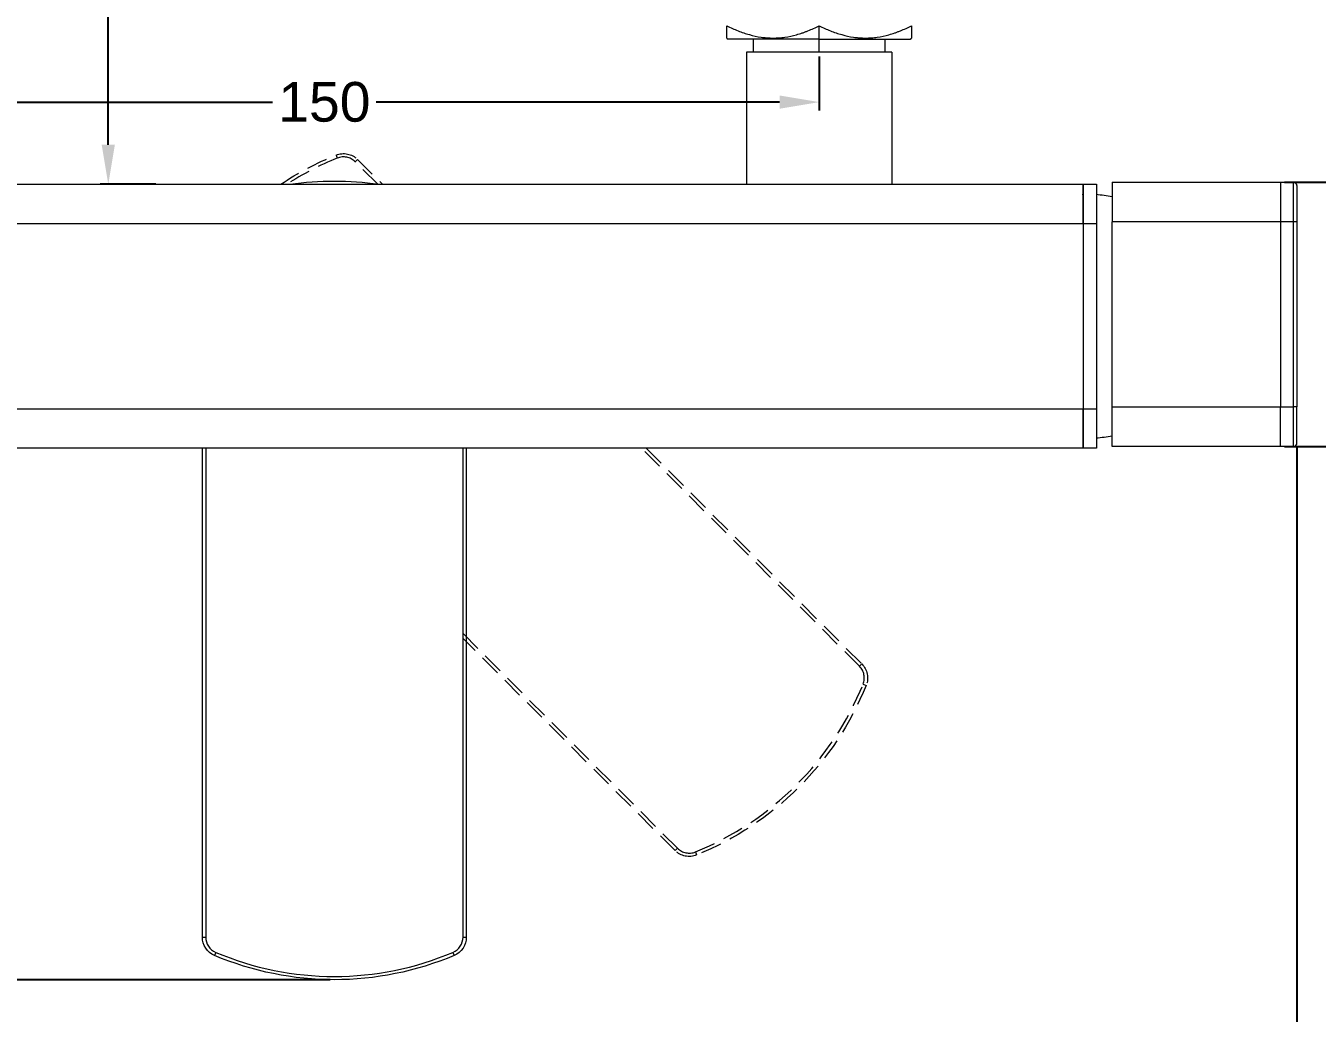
# Model space of a CAD drawing. Header units: millimetres. Extents: x 24958 to 25799, y 1150 to 1745.
# Drawn here: x 25138.5 to 25334.2, y 1308.4 to 1458 of the extents above; entities that cross this region are included whole.
import ezdxf

# ---------------------------------------------------------------- set-up
doc = ezdxf.new("R2010")
doc.units = ezdxf.units.MM
doc.linetypes.add('HIDDEN2', pattern=[4.7625, 3.175, -1.5875])
doc.layers.add('DIM', color=3, linetype='Continuous')
doc.styles.get("Standard").update_dxf_attribs({"font": 'arial.ttf'})
doc.dimstyles.new('ISO-25', dxfattribs={"dimtxt": 7, "dimasz": 5, "dimexe": 1.252, "dimexo": 0.625, "dimgap": 1, "dimtad": 1, "dimtih": 1, "dimtoh": 1, "dimdec": 1, "dimdsep": 46, "dimtxsty": 'Standard', "dimcen": 0, "dimclrd": 3, "dimclre": 3, "dimclrt": 4, "dimadec": 0, "dimazin": 0, "dimtfac": 1, "dimtdec": 1, "dimtmove": 0, "dimatfit": 3, "dimfxl": 1, "dimarcsym": 0})

# ---------------------------------------------------------------- blocks, each defined once
blk = doc.blocks.new('*D58')
at = {"layer": 'Defpoints', "color": 0, "transparency": 16777216}
for p in [(25070.73, 1433.99), (25041.94, 1313.48), (25185.24, 1313.48)]:
    blk.add_point(p, dxfattribs=at)
at = {"layer": 'DIM', "color": 3, "lineweight": -2, "transparency": 16777216}
for p, q in [((25070.1, 1433.99), (25040.68, 1433.99)), ((25041.94, 1427.99), (25041.94, 1378.29)), ((25041.94, 1319.48), (25041.94, 1369.17)), ((25184.61, 1313.48), (25040.68, 1313.48))]:
    blk.add_line(p, q, dxfattribs=at)
at = {"layer": 'DIM', "color": 3, "transparency": 16777216}
for points in [[(25040.94, 1427.99), (25042.94, 1427.99), (25041.94, 1433.99)], [(25040.94, 1319.48), (25042.94, 1319.48), (25041.94, 1313.48)]]:
    blk.add_solid(points, dxfattribs=at)
at = {"layer": 'DIM', "color": 4, "transparency": 16777216, "insert": (25041.94, 1373.73), "char_height": 6, "attachment_point": 5}
blk.add_mtext('120.5', dxfattribs=at)
blk = doc.blocks.new('*D60')
at = {"layer": 'Defpoints', "color": 0, "transparency": 16777216}
for p in [(25328.63, 1434.29), (25347.81, 1434.29), (25328.63, 1394.29)]:
    blk.add_point(p, dxfattribs=at)
at = {"layer": 'DIM', "color": 3, "lineweight": -2, "transparency": 16777216}
for p, q in [((25329.25, 1434.29), (25349.06, 1434.29)), ((25347.81, 1428.29), (25347.81, 1418.86)), ((25347.81, 1400.29), (25347.81, 1409.73)), ((25329.25, 1394.29), (25349.06, 1394.29))]:
    blk.add_line(p, q, dxfattribs=at)
at = {"layer": 'DIM', "color": 3, "transparency": 16777216}
for points in [[(25346.81, 1428.29), (25348.81, 1428.29), (25347.81, 1434.29)], [(25346.81, 1400.29), (25348.81, 1400.29), (25347.81, 1394.29)]]:
    blk.add_solid(points, dxfattribs=at)
at = {"layer": 'DIM', "color": 4, "transparency": 16777216, "insert": (25347.81, 1414.29), "char_height": 6, "attachment_point": 5}
blk.add_mtext('40', dxfattribs=at)
blk = doc.blocks.new('*D61')
at = {"layer": 'Defpoints', "color": 0, "transparency": 16777216}
for p in [(25070.73, 1393.99), (25331.13, 1394.79), (25331.13, 1264.26)]:
    blk.add_point(p, dxfattribs=at)
at = {"layer": 'DIM', "color": 3, "lineweight": -2, "transparency": 16777216}
for p, q in [((25331.13, 1394.17), (25331.13, 1263.01)), ((25070.73, 1393.36), (25070.73, 1263.01)), ((25076.73, 1264.26), (25189.26, 1264.26)), ((25325.13, 1264.26), (25212.59, 1264.26))]:
    blk.add_line(p, q, dxfattribs=at)
at = {"layer": 'DIM', "color": 3, "transparency": 16777216}
for points in [[(25076.73, 1265.26), (25076.73, 1263.26), (25070.73, 1264.26)], [(25325.13, 1265.26), (25325.13, 1263.26), (25331.13, 1264.26)]]:
    blk.add_solid(points, dxfattribs=at)
at = {"layer": 'DIM', "color": 4, "transparency": 16777216, "insert": (25200.93, 1264.26), "char_height": 6, "attachment_point": 5}
blk.add_mtext('260.4', dxfattribs=at)
blk = doc.blocks.new('*D62')
at = {"layer": 'Defpoints', "color": 0, "transparency": 16777216}
for p in [(25108.73, 1453.99), (25258.73, 1453.99), (25258.73, 1446.44)]:
    blk.add_point(p, dxfattribs=at)
at = {"layer": 'DIM', "color": 3, "lineweight": -2, "transparency": 16777216}
for p, q in [((25108.73, 1453.36), (25108.73, 1445.19)), ((25258.73, 1453.36), (25258.73, 1445.19)), ((25114.73, 1446.44), (25175.89, 1446.44)), ((25252.73, 1446.44), (25191.56, 1446.44))]:
    blk.add_line(p, q, dxfattribs=at)
at = {"layer": 'DIM', "color": 3, "transparency": 16777216}
for points in [[(25114.73, 1447.44), (25114.73, 1445.44), (25108.73, 1446.44)], [(25252.73, 1447.44), (25252.73, 1445.44), (25258.73, 1446.44)]]:
    blk.add_solid(points, dxfattribs=at)
at = {"layer": 'DIM', "color": 4, "transparency": 16777216, "insert": (25183.73, 1446.44), "char_height": 6, "attachment_point": 5}
blk.add_mtext('150', dxfattribs=at)
blk = doc.blocks.new('*D63')
at = {"layer": 'Defpoints', "color": 0, "transparency": 16777216}
for p in [(25150.98, 1508.41), (25158.84, 1508.41), (25158.84, 1433.99)]:
    blk.add_point(p, dxfattribs=at)
at = {"layer": 'DIM', "color": 3, "lineweight": -2, "transparency": 16777216}
for p, q in [((25158.21, 1508.41), (25149.73, 1508.41)), ((25150.98, 1502.41), (25150.98, 1475.7)), ((25150.98, 1439.99), (25150.98, 1466.7)), ((25158.21, 1433.99), (25149.73, 1433.99))]:
    blk.add_line(p, q, dxfattribs=at)
at = {"layer": 'DIM', "color": 3, "transparency": 16777216}
for points in [[(25149.98, 1502.41), (25151.98, 1502.41), (25150.98, 1508.41)], [(25149.98, 1439.99), (25151.98, 1439.99), (25150.98, 1433.99)]]:
    blk.add_solid(points, dxfattribs=at)
at = {"layer": 'DIM', "color": 4, "transparency": 16777216, "insert": (25150.98, 1471.2), "char_height": 6, "attachment_point": 5}
blk.add_mtext('74.4', dxfattribs=at)

msp = doc.modelspace()

# ---------------------------------------------------------------- linework, layer by layer
at = {"linetype": 'Continuous', "lineweight": 18}
for p, q in [((25244.73, 1456.15), (25244.92, 1455.99)), ((25272.53, 1455.99), (25272.73, 1456.15)), ((25258.73, 1455.99), (25244.92, 1455.99)), ((25248.73, 1455.99), (25248.73, 1453.99)), ((25258.73, 1455.99), (25272.53, 1455.99)), ((25268.73, 1453.99), (25268.73, 1455.99)), ((25269.73, 1453.99), (25247.73, 1453.99)), ((25247.73, 1453.99), (25247.73, 1433.99)), ((25269.73, 1453.99), (25269.73, 1433.99)), ((25072.73, 1433.99), (25298.73, 1433.99)), ((25298.73, 1427.99), (25298.73, 1433.99)), ((25298.73, 1433.99), (25300.73, 1433.99)), ((25298.73, 1433.99), (25298.73, 1427.99)), ((25300.73, 1433.99), (25300.73, 1427.99)), ((25303.13, 1434.29), (25303.13, 1428.29)), ((25303.13, 1434.29), (25328.63, 1434.29)), ((25328.63, 1434.29), (25328.63, 1428.29)), ((25328.63, 1434.29), (25330.63, 1434.29)), ((25331.13, 1433.79), (25331.13, 1428.29)), ((25298.73, 1427.99), (25298.73, 1399.99)), ((25298.73, 1427.99), (25298.73, 1399.99)), ((25300.73, 1427.99), (25300.73, 1399.99)), ((25303.13, 1400.29), (25303.13, 1428.29)), ((25328.63, 1428.29), (25328.63, 1400.29)), ((25331.13, 1428.29), (25331.13, 1400.29)), ((25298.73, 1393.99), (25298.73, 1399.99)), ((25298.73, 1399.99), (25298.73, 1393.99)), ((25300.73, 1399.99), (25300.73, 1393.99)), ((25303.13, 1394.29), (25303.13, 1400.29)), ((25328.63, 1394.29), (25328.63, 1400.29)), ((25331.13, 1394.79), (25331.13, 1400.29)), ((25298.73, 1393.99), (25072.73, 1393.99)), ((25165.24, 1319.93), (25165.24, 1393.99)), ((25205.24, 1393.99), (25205.24, 1319.93)), ((25300.73, 1393.99), (25298.73, 1393.99)), ((25328.63, 1394.29), (25303.13, 1394.29)), ((25330.63, 1394.29), (25328.63, 1394.29))]:
    msp.add_line(p, q, dxfattribs=at)
at = {"linetype": 'Continuous', "lineweight": 13}
for p, q in [((25258.73, 1455.99), (25258.73, 1458)), ((25258.73, 1453.99), (25258.73, 1455.99)), ((25330.63, 1428.29), (25330.63, 1434.29)), ((25298.73, 1427.99), (25072.73, 1427.99)), ((25300.73, 1427.99), (25298.73, 1427.99)), ((25328.63, 1428.29), (25303.13, 1428.29)), ((25330.63, 1428.29), (25328.63, 1428.29)), ((25331.13, 1428.29), (25330.63, 1428.29)), ((25330.63, 1400.29), (25330.63, 1428.29)), ((25072.73, 1399.99), (25298.73, 1399.99)), ((25298.73, 1399.99), (25300.73, 1399.99)), ((25303.13, 1400.29), (25328.63, 1400.29)), ((25328.63, 1400.29), (25330.63, 1400.29)), ((25331.13, 1400.29), (25330.63, 1400.29)), ((25330.63, 1394.29), (25330.63, 1400.29)), ((25165.74, 1393.99), (25165.74, 1319.93)), ((25204.74, 1319.93), (25204.74, 1393.99)), ((25165.24, 1319.93), (25165.74, 1319.93)), ((25204.74, 1319.93), (25205.24, 1319.93)), ((25167.26, 1317.62), (25167.07, 1317.16)), ((25203.21, 1317.62), (25203.41, 1317.16))]:
    msp.add_line(p, q, dxfattribs=at)
at = {"color": 8, "linetype": 'HIDDEN2', "lineweight": 13}
for p, q in [((25185.5, 1438.42), (25185.69, 1437.96)), ((25188.75, 1437.76), (25188.39, 1437.41)), ((25191.82, 1433.99), (25188.39, 1437.41)), ((25188.75, 1437.76), (25192.52, 1433.99)), ((25264.83, 1360.97), (25231.81, 1393.99)), ((25232.52, 1393.99), (25265.18, 1361.33)), ((25204.74, 1365.91), (25237.25, 1333.39)), ((25236.9, 1333.04), (25204.74, 1365.2)), ((25264.83, 1360.97), (25265.18, 1361.33)), ((25265.38, 1358.27), (25265.84, 1358.08)), ((25236.9, 1333.04), (25237.25, 1333.39)), ((25239.96, 1332.85), (25240.15, 1332.38))]:
    msp.add_line(p, q, dxfattribs=at)
at = {"color": 8, "linetype": 'HIDDEN2', "lineweight": 13, "extrusion": (0, 0, -1)}
for centre, radius, start, end in [((-25186.63, 1435.64), 3, 67.9488, 135), ((-25202.99, 1395.23), 46.6, 56.2722, 67.9488), ((-25263.06, 1359.2), 3, 135, 202.0512), ((-25222.65, 1375.57), 46.6, 202.0512, 247.9488), ((-25239.02, 1335.16), 3, 247.9488, 315)]:
    msp.add_arc(centre, radius, start, end, dxfattribs=at)
at = {"color": 8, "linetype": 'HIDDEN2', "lineweight": 13}
for centre, radius, start, end in [((25202.99, 1395.23), 46.1, 112.0512, 122.7848), ((25186.63, 1435.64), 2.5, 45, 112.0512), ((25263.06, 1359.2), 2.5, 337.9488, 45), ((25222.65, 1375.57), 46.1, 292.0512, 337.9488), ((25239.02, 1335.16), 2.5, 225, 292.0512)]:
    msp.add_arc(centre, radius, start, end, dxfattribs=at)
at = {"linetype": 'Continuous', "lineweight": 18, "extrusion": (0, 0, -1)}
for centre, radius, start, end in [((-25185.24, 1387.88), 46.6, 81.7004, 98.2996), ((-25168.24, 1319.93), 3, 292.9488, 0), ((-25202.24, 1319.93), 3, 180, 247.0512), ((-25185.24, 1360.08), 46.6, 247.0512, 292.9488)]:
    msp.add_arc(centre, radius, start, end, dxfattribs=at)
at = {"linetype": 'Continuous', "lineweight": 18}
for centre, radius, start, end in [((25330.63, 1433.79), 0.5, 360, 90), ((25297.85, 1402.56), 30, 79.8787, 84.5065), ((25297.85, 1425.42), 30, 275.4935, 280.1213), ((25330.63, 1394.79), 0.5, 270, 360)]:
    msp.add_arc(centre, radius, start, end, dxfattribs=at)
at = {"linetype": 'Continuous', "lineweight": 13}
for centre, radius, start, end in [((25168.24, 1319.93), 2.5, 180, 247.0512), ((25202.24, 1319.93), 2.5, 292.9488, 0), ((25185.24, 1360.08), 46.1, 247.0512, 292.9488)]:
    msp.add_arc(centre, radius, start, end, dxfattribs=at)
at = {"linetype": 'Continuous', "lineweight": 18}
for points, knots in [([(25244.73, 1456.15), (25244.73, 1456.15), (25244.73, 1456.15), (25244.73, 1456.15), (25244.73, 1456.16), (25244.73, 1456.21), (25244.73, 1456.24), (25244.73, 1456.37), (25244.73, 1456.49), (25244.73, 1456.74), (25244.73, 1456.83), (25244.73, 1456.97), (25244.73, 1457.03), (25244.73, 1457.13), (25244.73, 1457.19), (25244.73, 1457.47), (25244.73, 1457.72), (25244.73, 1458)], [0, 0, 0, 0, 0.000742, 0.000742, 0.12565, 0.12565, 0.250557, 0.250557, 0.500371, 0.500371, 0.625278, 0.625278, 0.687732, 0.687732, 0.750186, 0.750186, 1, 1, 1, 1]), ([(25244.73, 1458), (25245.28, 1457.72), (25245.85, 1457.47), (25246.99, 1457.02), (25247.56, 1456.82), (25248.73, 1456.5), (25249.32, 1456.37), (25250.07, 1456.26), (25250.22, 1456.24), (25250.45, 1456.22), (25250.52, 1456.21), (25250.68, 1456.2), (25250.75, 1456.19), (25251.13, 1456.16), (25251.43, 1456.15), (25252.03, 1456.15), (25252.33, 1456.16), (25252.93, 1456.21), (25253.23, 1456.24), (25254.12, 1456.37), (25254.7, 1456.49), (25255.58, 1456.74), (25255.87, 1456.83), (25256.31, 1456.97), (25256.45, 1457.03), (25256.74, 1457.13), (25256.88, 1457.19), (25257.6, 1457.47), (25258.17, 1457.72), (25258.73, 1458)], [0, 0, 0, 0, 0.125, 0.125, 0.25, 0.25, 0.375, 0.375, 0.40625, 0.40625, 0.421875, 0.421875, 0.4375, 0.4375, 0.5, 0.5, 0.5625, 0.5625, 0.625, 0.625, 0.75, 0.75, 0.8125, 0.8125, 0.84375, 0.84375, 0.875, 0.875, 1, 1, 1, 1]), ([(25258.73, 1458), (25259.28, 1457.72), (25259.85, 1457.47), (25260.99, 1457.02), (25261.56, 1456.82), (25262.73, 1456.5), (25263.32, 1456.37), (25264.07, 1456.26), (25264.22, 1456.24), (25264.45, 1456.22), (25264.52, 1456.21), (25264.68, 1456.2), (25264.75, 1456.19), (25265.13, 1456.16), (25265.43, 1456.15), (25266.03, 1456.15), (25266.33, 1456.16), (25266.93, 1456.21), (25267.23, 1456.24), (25268.12, 1456.37), (25268.7, 1456.49), (25269.58, 1456.74), (25269.87, 1456.83), (25270.31, 1456.97), (25270.45, 1457.03), (25270.74, 1457.13), (25270.88, 1457.19), (25271.6, 1457.47), (25272.17, 1457.72), (25272.73, 1458)], [0, 0, 0, 0, 0.125, 0.125, 0.25, 0.25, 0.375, 0.375, 0.40625, 0.40625, 0.421875, 0.421875, 0.4375, 0.4375, 0.5, 0.5, 0.5625, 0.5625, 0.625, 0.625, 0.75, 0.75, 0.8125, 0.8125, 0.84375, 0.84375, 0.875, 0.875, 1, 1, 1, 1]), ([(25272.73, 1458), (25272.73, 1457.72), (25272.73, 1457.47), (25272.73, 1457.02), (25272.73, 1456.82), (25272.73, 1456.5), (25272.73, 1456.37), (25272.73, 1456.26), (25272.73, 1456.24), (25272.73, 1456.22), (25272.73, 1456.21), (25272.73, 1456.2), (25272.73, 1456.19), (25272.73, 1456.16), (25272.73, 1456.15), (25272.73, 1456.15)], [0, 0, 0, 0, 0.250366, 0.250366, 0.500732, 0.500732, 0.751097, 0.751097, 0.813689, 0.813689, 0.844985, 0.844985, 0.87628, 0.87628, 1, 1, 1, 1])]:
    msp.add_open_spline(points, degree=3, knots=knots, dxfattribs=at)
msp.add_open_spline([(25298.65, 1432.49), (25298.63, 1432.45), (25298.61, 1432.41)], degree=2, dxfattribs=at)

# ---------------------------------------------------------------- dimensions: what is measured, and where the dimension line sits
at = {"layer": 'DIM', "color": 3}
for base, p1, p2, picture, middle in [((25150.98, 1508.41), (25158.84, 1433.99), (25158.84, 1508.41), '*D63', (25150.98, 1471.2)), ((25041.94, 1313.48), (25070.73, 1433.99), (25185.24, 1313.48), '*D58', (25041.94, 1373.73)), ((25347.81, 1434.29), (25328.63, 1394.29), (25328.63, 1434.29), '*D60', (25347.81, 1414.29))]:
    dim = msp.add_linear_dim(base=base, p1=p1, p2=p2, angle=90, dimstyle='ISO-25', override={"dimtxt": 6, "dimasz": 6, "dimgap": 1.5, "dimtad": 0}, dxfattribs=at)
    dim.commit()
    dim.dimension.update_dxf_attribs({"geometry": picture, "text_midpoint": middle})
for base, p1, p2, picture, middle in [((25258.73, 1446.44), (25108.73, 1453.99), (25258.73, 1453.99), '*D62', (25183.73, 1446.44)), ((25331.13, 1264.26), (25070.73, 1393.99), (25331.13, 1394.79), '*D61', (25200.93, 1264.26))]:
    dim = msp.add_linear_dim(base=base, p1=p1, p2=p2, dimstyle='ISO-25', override={"dimtxt": 6, "dimasz": 6, "dimgap": 1.5, "dimtad": 0}, dxfattribs=at)
    dim.commit()
    dim.dimension.update_dxf_attribs({"geometry": picture, "text_midpoint": middle})

doc.saveas('drawing.dxf')
